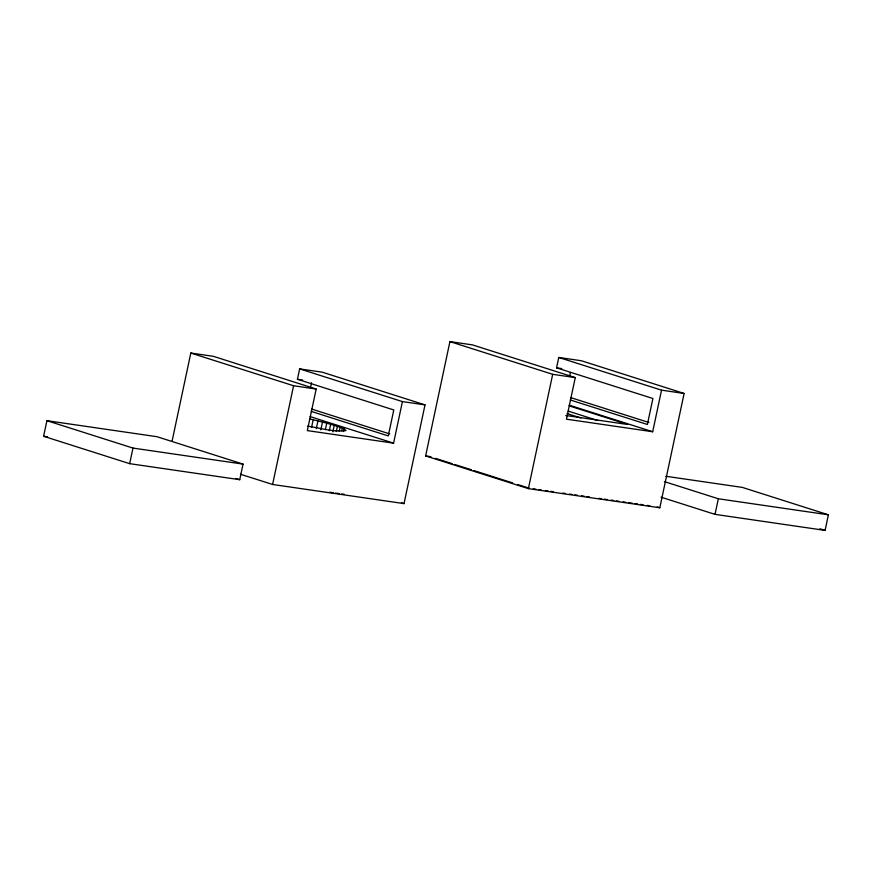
<?xml version="1.0" encoding="UTF-8"?>
<svg xmlns="http://www.w3.org/2000/svg" width="872" height="872" viewBox="0 0 872 872"><rect width="100%" height="100%" fill="white"/><g stroke="black" fill="none" stroke-linecap="round" stroke-linejoin="round"><path stroke-width="1.31" d="M43.6 436.273L46.914 420.685L156.982 436.709L243.059 464.1L239.745 479.687L129.666 463.664L43.6 436.273L47.622 436.85M129.666 463.664L132.98 448.077L46.914 420.685M172.067 441.232L190.815 353.04L213.4 356.332L316.176 389.043L307.336 430.605L393.588 443.161L402.417 401.6L299.652 368.889L297.439 379.276L393.784 409.949L388.269 435.924L311.195 411.388M299.652 368.889L322.237 372.17L425.013 404.881L404.03 503.613L272.598 484.472L293.581 385.751L190.815 353.04M310.432 387.866L311.544 382.666M311.533 427.553L313.19 419.759L309.495 418.898M316.285 428.708L317.942 420.914L313.19 419.759M320.82 429.852L322.477 422.059L317.942 420.914M325.354 429.689L326.738 423.193L322.477 422.059M329.289 430.79L330.673 424.293L326.738 423.193M332.853 431.847L334.238 425.351L330.673 424.293M336.287 431.542L337.388 426.353L334.238 425.351M339.263 431.182L340.091 427.28L337.388 426.353M341.77 430.735L342.315 428.13L340.091 427.28M343.481 431.498L344.037 428.893L342.315 428.13M558.756 357.455L581.352 360.746L684.117 393.457L659.821 507.766L528.388 488.636L425.623 455.925L449.919 341.606L472.504 344.898L575.28 377.609L566.44 419.181L652.692 431.738L661.532 390.166L558.756 357.455L556.554 367.842L652.899 398.515L647.373 424.49L570.299 399.965M528.388 488.636L552.685 374.317L449.919 341.606M569.547 376.432L570.375 372.54M665.816 476.265L742.334 487.404L828.4 514.807L825.086 530.394L715.018 514.36L718.332 498.773L664.377 481.606M556.554 367.842L561.775 368.605M552.685 374.317L575.28 377.609M661.532 390.166L684.117 393.457M565.819 415.486L627.709 424.49L569.285 405.894M297.439 379.276L302.671 380.039M293.581 385.751L316.176 389.043M402.417 401.6L425.013 404.881M425.623 455.925L430.986 456.699M718.332 498.773L828.4 514.807M533.304 488.8L535.986 489.181M538.656 489.574L541.338 489.966M545.36 490.555L548.041 490.936M550.712 491.328L553.393 491.721M562.767 493.083L565.448 493.476M569.46 494.064L572.141 494.446M574.822 494.838L577.504 495.231M581.515 495.819L584.196 496.201M586.878 496.593L589.559 496.986M598.933 498.348L601.604 498.74M604.285 499.133L606.967 499.525M610.978 500.103L613.659 500.495M616.341 500.888L619.022 501.28M623.033 501.858L625.715 502.25M628.396 502.643L632.407 503.22M635.089 503.613L637.77 504.005M640.451 504.398L643.122 504.79M647.144 505.368L649.825 505.76M132.98 448.077L243.059 464.1M307.554 426.179C320.166 427.88 333.322 432.327 345.966 430.572L344.037 428.893M570.539 397.556L648.899 422.495M569.187 405.153L652.692 431.738M568.184 411.094L598.039 420.598M567.051 413.568L580.926 417.982M819.953 528.759L825.086 530.394M661.063 497.193L715.018 514.36M657.248 506.948L659.821 507.766M311.435 408.99L389.795 433.929M310.083 416.587L393.588 443.161M435.51 458.356L452.208 463.675M454.781 464.493L471.48 469.812M474.052 470.629L512.583 482.892M517.728 484.527L529.282 488.211M401.458 502.795L404.03 503.613M240.487 474.248L272.598 484.472M235.887 478.466L239.745 479.687M344.168 494.239A79.941 6.409 12 0 1 341.802 493.944M339.339 493.617A79.941 6.409 12 0 1 335.458 493.072M333.213 492.745A79.941 6.409 12 0 1 329.736 492.211"/></g></svg>
